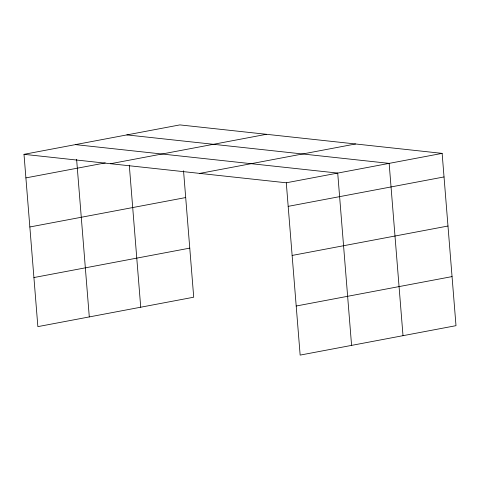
<?xml version="1.0" encoding="UTF-8"?>
<svg xmlns="http://www.w3.org/2000/svg" width="480" height="480" viewBox="0 0 480 480"><rect width="100%" height="100%" fill="white"/><g stroke="black" fill="none" stroke-linecap="round" stroke-linejoin="round"><path stroke-width="0.72" d="M24 154.326L179.85 124.902L442.134 153.372L456 325.674L300.15 355.098L286.284 182.79L24 154.326L37.866 326.628L193.716 297.21L183.54 170.784M25.896 177.894L105.246 162.912M110.556 163.716L266.406 134.298M199.734 173.4L355.584 143.976M29.844 226.974L185.694 197.556M286.284 182.79L442.134 153.372M288.18 206.358L444.03 176.94M33.912 277.548L189.768 248.124M292.128 255.444L447.984 226.02M296.202 306.012L452.052 276.594M126.864 134.904L389.148 163.374L403.008 335.676M75.432 144.618L337.716 173.082L351.582 345.39M129.294 165.168L140.724 307.212M76.614 159.348L89.292 316.92"/></g></svg>
